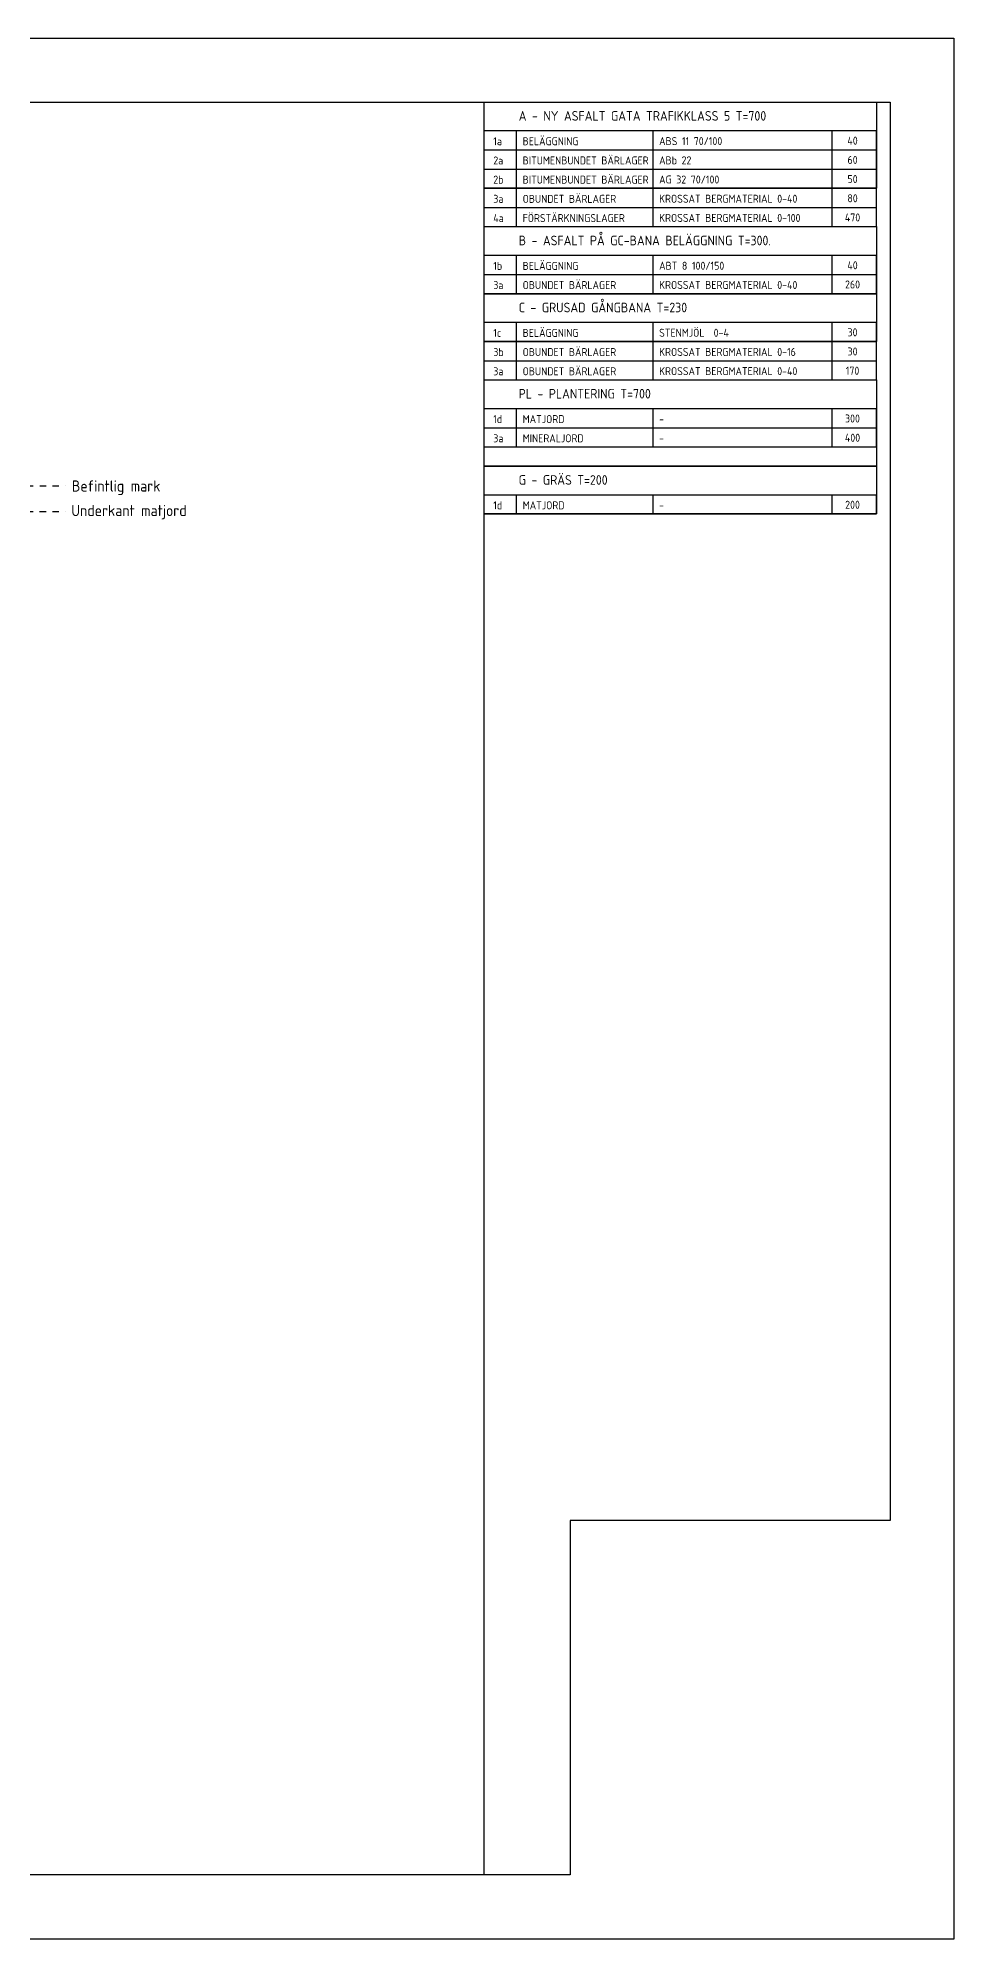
# Model space of a CAD drawing. Header units: metres. Extents: x -15 to 360, y -10 to 97.
# Drawn here: x 291.06 to 305.38, y 67.3 to 97 of the extents above; entities that cross this region are included whole.
import ezdxf
from ezdxf.enums import TextEntityAlignment as Align

# ---------------------------------------------------------------- set-up
doc = ezdxf.new("R2010")
doc.units = ezdxf.units.M
doc.header["$LTSCALE"] = 0.05
doc.header["$MEASUREMENT"] = 0
doc.linetypes.add('DASHED_2', pattern=[3, 2, -1])
doc.layers.get('0').update_dxf_attribs({"linetype": 'CONTINUOUS'})
doc.layers.get('DEFPOINTS').update_dxf_attribs({"color": 5, "linetype": 'CONTINUOUS'})
for name, color, linetype in [('900_T', 1, 'CONTINUOUS'), ('M-37-CL_Txt', 1, 'CONTINUOUS'), ('M-37-Mark', 9, 'DASHED_2')]:
    doc.layers.add(name, color=color, linetype=linetype)
doc.styles.add('ISO', font='iso.shx')
doc.styles.add('P_ISO_30', font='ISO', dxfattribs={"height": 3})

# ---------------------------------------------------------------- blocks, each defined once
blk = doc.blocks.new('obtab')
at = {"linetype": 'ByBlock'}
for p, q in [((9.99, 0), (9.99, -6)), ((52.67, 0), (52.67, -6)), ((108.67, 0), (108.67, -6)), ((0, -6), (122.67, -6))]:
    blk.add_line(p, q, dxfattribs=at)
at = {"flags": 128}
for points in [[(0, -6), (0, 0)], [(0, 0), (122.67, 0)], [(122.67, -6), (122.67, 0)]]:
    blk.add_lwpolyline(points, dxfattribs=at)
at = {"color": 0, "linetype": 'ByBlock', "style": 'ISO', "flags": 4}
for tag, p in [('NR', (2.8, -4.57)), ('OB-TYP', (11.99, -4.57)), ('MTRL', (54.67, -4.53))]:
    blk.add_attdef(tag, p, '', height=2.5, dxfattribs=at)
blk.add_attdef('TJOCKLEK', text='', height=2.5, dxfattribs=at).set_placement((115.14, -4.38), align=Align.CENTER)

msp = doc.modelspace()

# ---------------------------------------------------------------- linework, layer by layer
at = {"layer": '900_T'}
for p, q in [((298.04, 95.556), (304.173, 95.556)), ((298.04, 93.609), (304.173, 93.609)), ((298.04, 93.309), (304.173, 93.309)), ((298.04, 92.562), (304.173, 92.562)), ((298.04, 92.262), (304.173, 92.262)), ((298.04, 91.962), (304.173, 91.962)), ((298.039, 91.215), (304.173, 91.215))]:
    msp.add_line(p, q, dxfattribs=at)
at = {"layer": '900_T', "flags": 128}
for points in [[(298.04, 96.003), (304.173, 96.003), (304.173, 94.656), (298.04, 94.656)], [(298.04, 94.056), (304.173, 94.056), (304.173, 93.009), (298.04, 93.009)], [(298.04, 93.009), (304.173, 93.009), (304.173, 92.262), (298.04, 92.262)], [(298.04, 91.662), (304.173, 91.662), (304.173, 90.315), (298.04, 90.315)], [(298.039, 90.315), (304.173, 90.315), (304.173, 89.568), (298.039, 89.568)]]:
    msp.add_lwpolyline(points, close=True, dxfattribs=at)
at = {"layer": 'DEFPOINTS', "flags": 128}
for points in [[(263.333, 67.303), (263.333, 97.003), (305.383, 97.003), (305.383, 67.303)], [(265.333, 68.303), (265.333, 96.003), (304.383, 96.003), (304.383, 73.843), (299.383, 73.843), (299.383, 68.303)]]:
    msp.add_lwpolyline(points, close=True, dxfattribs=at)
msp.add_lwpolyline([(298.04, 68.303), (298.04, 96.003)], dxfattribs=at)
at = {"layer": 'M-37-Mark'}
msp.add_line((276.487, 89.641), (291.487, 89.607), dxfattribs=at)
at = {"layer": 'M-37-Mark', "flags": 128}
msp.add_lwpolyline([(266.488, 90.088), (271.483, 90.052), (276.488, 90.041), (291.488, 90.007)], dxfattribs=at)

# ---------------------------------------------------------------- block references
at = {"layer": '900_T'}
ref = msp.add_blockref('obtab', (298.04, 95.556), dxfattribs=dict(at, xscale=0.05000000000291038, yscale=0.04999999981373549, zscale=0.05))
ref.add_attrib('NR', '1a', (298.18, 95.328), dxfattribs={"layer": '0', "color": 0, "linetype": 'ByBlock', "height": 0.125, "style": 'ISO'})
ref.add_attrib('OB-TYP', 'BELÄGGNING', (298.639, 95.328), dxfattribs={"layer": '0', "color": 0, "linetype": 'ByBlock', "height": 0.125, "style": 'ISO'})
ref.add_attrib('MTRL', 'ABS 11 70/100', (300.773, 95.33), dxfattribs={"layer": '0', "color": 0, "linetype": 'ByBlock', "height": 0.125, "style": 'ISO'})
ref.add_attrib('TJOCKLEK', '40', dxfattribs={"layer": '0', "color": 0, "linetype": 'ByBlock', "height": 0.125, "style": 'ISO'}).set_placement((303.797, 95.337), align=Align.CENTER)
ref = msp.add_blockref('obtab', (298.04, 95.256), dxfattribs=dict(at, xscale=0.05000000000291038, yscale=0.04999999981373549, zscale=0.05))
ref.add_attrib('NR', '2a', (298.18, 95.028), dxfattribs={"layer": '0', "color": 0, "linetype": 'ByBlock', "height": 0.125, "style": 'ISO'})
ref.add_attrib('OB-TYP', 'BITUMENBUNDET BÄRLAGER', (298.639, 95.028), dxfattribs={"layer": '0', "color": 0, "linetype": 'ByBlock', "height": 0.125, "style": 'ISO'})
ref.add_attrib('MTRL', 'ABb 22', (300.773, 95.03), dxfattribs={"layer": '0', "color": 0, "linetype": 'ByBlock', "height": 0.125, "style": 'ISO'})
ref.add_attrib('TJOCKLEK', '60', dxfattribs={"layer": '0', "color": 0, "linetype": 'ByBlock', "height": 0.125, "style": 'ISO'}).set_placement((303.797, 95.037), align=Align.CENTER)
ref = msp.add_blockref('obtab', (298.04, 94.956), dxfattribs=dict(at, xscale=0.05000000000291038, yscale=0.04999999981373549, zscale=0.05))
ref.add_attrib('NR', '2b', (298.18, 94.728), dxfattribs={"layer": '0', "color": 0, "linetype": 'ByBlock', "height": 0.125, "style": 'ISO'})
ref.add_attrib('OB-TYP', 'BITUMENBUNDET BÄRLAGER', (298.639, 94.728), dxfattribs={"layer": '0', "color": 0, "linetype": 'ByBlock', "height": 0.125, "style": 'ISO'})
ref.add_attrib('MTRL', 'AG 32 70/100', (300.773, 94.73), dxfattribs={"layer": '0', "color": 0, "linetype": 'ByBlock', "height": 0.125, "style": 'ISO'})
ref.add_attrib('TJOCKLEK', '50', dxfattribs={"layer": '0', "color": 0, "linetype": 'ByBlock', "height": 0.125, "style": 'ISO'}).set_placement((303.797, 94.737), align=Align.CENTER)
ref = msp.add_blockref('obtab', (298.04, 94.656), dxfattribs=dict(at, xscale=0.05000000000291038, yscale=0.04999999981373549, zscale=0.05))
ref.add_attrib('NR', '3a', (298.18, 94.428), dxfattribs={"layer": '0', "color": 0, "linetype": 'ByBlock', "height": 0.125, "style": 'ISO'})
ref.add_attrib('OB-TYP', 'OBUNDET BÄRLAGER', (298.639, 94.428), dxfattribs={"layer": '0', "color": 0, "linetype": 'ByBlock', "height": 0.125, "style": 'ISO'})
ref.add_attrib('MTRL', 'KROSSAT BERGMATERIAL 0-40', (300.773, 94.43), dxfattribs={"layer": '0', "color": 0, "linetype": 'ByBlock', "height": 0.125, "style": 'ISO'})
ref.add_attrib('TJOCKLEK', '80', dxfattribs={"layer": '0', "color": 0, "linetype": 'ByBlock', "height": 0.125, "style": 'ISO'}).set_placement((303.797, 94.437), align=Align.CENTER)
ref = msp.add_blockref('obtab', (298.04, 94.356), dxfattribs=dict(at, xscale=0.05000000000291038, yscale=0.04999999981373549, zscale=0.05))
ref.add_attrib('NR', '4a', (298.18, 94.128), dxfattribs={"layer": '0', "color": 0, "linetype": 'ByBlock', "height": 0.125, "style": 'ISO'})
ref.add_attrib('OB-TYP', 'FÖRSTÄRKNINGSLAGER', (298.639, 94.128), dxfattribs={"layer": '0', "color": 0, "linetype": 'ByBlock', "height": 0.125, "style": 'ISO'})
ref.add_attrib('MTRL', 'KROSSAT BERGMATERIAL 0-100', (300.773, 94.13), dxfattribs={"layer": '0', "color": 0, "linetype": 'ByBlock', "height": 0.125, "style": 'ISO'})
ref.add_attrib('TJOCKLEK', '470', dxfattribs={"layer": '0', "color": 0, "linetype": 'ByBlock', "height": 0.125, "style": 'ISO'}).set_placement((303.797, 94.137), align=Align.CENTER)
ref = msp.add_blockref('obtab', (298.04, 93.609), dxfattribs=dict(at, xscale=0.05000000000291038, yscale=0.04999999981373549, zscale=0.05))
ref.add_attrib('NR', '1b', (298.18, 93.381), dxfattribs={"layer": '0', "color": 0, "linetype": 'ByBlock', "height": 0.125, "style": 'ISO'})
ref.add_attrib('OB-TYP', 'BELÄGGNING', (298.639, 93.381), dxfattribs={"layer": '0', "color": 0, "linetype": 'ByBlock', "height": 0.125, "style": 'ISO'})
ref.add_attrib('MTRL', 'ABT 8 100/150', (300.773, 93.383), dxfattribs={"layer": '0', "color": 0, "linetype": 'ByBlock', "height": 0.125, "style": 'ISO'})
ref.add_attrib('TJOCKLEK', '40', dxfattribs={"layer": '0', "color": 0, "linetype": 'ByBlock', "height": 0.125, "style": 'ISO'}).set_placement((303.797, 93.39), align=Align.CENTER)
ref = msp.add_blockref('obtab', (298.04, 93.309), dxfattribs=dict(at, xscale=0.05000000000291038, yscale=0.04999999981373549, zscale=0.05))
ref.add_attrib('NR', '3a', (298.18, 93.081), dxfattribs={"layer": '0', "color": 0, "linetype": 'ByBlock', "height": 0.125, "style": 'ISO'})
ref.add_attrib('OB-TYP', 'OBUNDET BÄRLAGER', (298.639, 93.081), dxfattribs={"layer": '0', "color": 0, "linetype": 'ByBlock', "height": 0.125, "style": 'ISO'})
ref.add_attrib('MTRL', 'KROSSAT BERGMATERIAL 0-40', (300.773, 93.083), dxfattribs={"layer": '0', "color": 0, "linetype": 'ByBlock', "height": 0.125, "style": 'ISO'})
ref.add_attrib('TJOCKLEK', '260', dxfattribs={"layer": '0', "color": 0, "linetype": 'ByBlock', "height": 0.125, "style": 'ISO'}).set_placement((303.797, 93.09), align=Align.CENTER)
ref = msp.add_blockref('obtab', (298.04, 92.562), dxfattribs=dict(at, xscale=0.05000000000291038, yscale=0.04999999981373549, zscale=0.05))
ref.add_attrib('NR', '1c', (298.18, 92.334), dxfattribs={"layer": '0', "color": 0, "linetype": 'ByBlock', "height": 0.125, "style": 'ISO'})
ref.add_attrib('OB-TYP', 'BELÄGGNING', (298.639, 92.334), dxfattribs={"layer": '0', "color": 0, "linetype": 'ByBlock', "height": 0.125, "style": 'ISO'})
ref.add_attrib('MTRL', 'STENMJÖL  0-4', (300.773, 92.336), dxfattribs={"layer": '0', "color": 0, "linetype": 'ByBlock', "height": 0.125, "style": 'ISO'})
ref.add_attrib('TJOCKLEK', '30', dxfattribs={"layer": '0', "color": 0, "linetype": 'ByBlock', "height": 0.125, "style": 'ISO'}).set_placement((303.797, 92.343), align=Align.CENTER)
ref = msp.add_blockref('obtab', (298.04, 92.262), dxfattribs=dict(at, xscale=0.05000000000291038, yscale=0.04999999981373549, zscale=0.05))
ref.add_attrib('NR', '3b', (298.18, 92.034), dxfattribs={"layer": '0', "color": 0, "linetype": 'ByBlock', "height": 0.125, "style": 'ISO'})
ref.add_attrib('OB-TYP', 'OBUNDET BÄRLAGER ', (298.639, 92.034), dxfattribs={"layer": '0', "color": 0, "linetype": 'ByBlock', "height": 0.125, "style": 'ISO'})
ref.add_attrib('MTRL', 'KROSSAT BERGMATERIAL 0-16', (300.773, 92.036), dxfattribs={"layer": '0', "color": 0, "linetype": 'ByBlock', "height": 0.125, "style": 'ISO'})
ref.add_attrib('TJOCKLEK', '30', dxfattribs={"layer": '0', "color": 0, "linetype": 'ByBlock', "height": 0.125, "style": 'ISO'}).set_placement((303.797, 92.043), align=Align.CENTER)
ref = msp.add_blockref('obtab', (298.04, 91.962), dxfattribs=dict(at, xscale=0.05000000000291038, yscale=0.04999999981373549, zscale=0.05))
ref.add_attrib('NR', '3a', (298.18, 91.734), dxfattribs={"layer": '0', "color": 0, "linetype": 'ByBlock', "height": 0.125, "style": 'ISO'})
ref.add_attrib('OB-TYP', 'OBUNDET BÄRLAGER', (298.639, 91.734), dxfattribs={"layer": '0', "color": 0, "linetype": 'ByBlock', "height": 0.125, "style": 'ISO'})
ref.add_attrib('MTRL', 'KROSSAT BERGMATERIAL 0-40', (300.773, 91.736), dxfattribs={"layer": '0', "color": 0, "linetype": 'ByBlock', "height": 0.125, "style": 'ISO'})
ref.add_attrib('TJOCKLEK', '170', dxfattribs={"layer": '0', "color": 0, "linetype": 'ByBlock', "height": 0.125, "style": 'ISO'}).set_placement((303.797, 91.743), align=Align.CENTER)
ref = msp.add_blockref('obtab', (298.039, 91.215), dxfattribs=dict(at, xscale=0.05000000000291038, yscale=0.04999999981373549, zscale=0.05))
ref.add_attrib('NR', '1d', (298.179, 90.987), dxfattribs={"layer": '0', "color": 0, "linetype": 'ByBlock', "height": 0.125, "style": 'ISO'})
ref.add_attrib('OB-TYP', 'MATJORD', (298.639, 90.987), dxfattribs={"layer": '0', "color": 0, "linetype": 'ByBlock', "height": 0.125, "style": 'ISO'})
ref.add_attrib('MTRL', '-', (300.773, 90.988), dxfattribs={"layer": '0', "color": 0, "linetype": 'ByBlock', "height": 0.125, "style": 'ISO'})
ref.add_attrib('TJOCKLEK', '300', dxfattribs={"layer": '0', "color": 0, "linetype": 'ByBlock', "height": 0.125, "style": 'ISO'}).set_placement((303.796, 90.996), align=Align.CENTER)
ref = msp.add_blockref('obtab', (298.04, 90.915), dxfattribs=dict(at, xscale=0.05000000000291038, yscale=0.04999999981373549, zscale=0.05))
ref.add_attrib('NR', '3a', (298.18, 90.687), dxfattribs={"layer": '0', "color": 0, "linetype": 'ByBlock', "height": 0.125, "style": 'ISO'})
ref.add_attrib('OB-TYP', 'MINERALJORD', (298.64, 90.687), dxfattribs={"layer": '0', "color": 0, "linetype": 'ByBlock', "height": 0.125, "style": 'ISO'})
ref.add_attrib('MTRL', '-', (300.773, 90.688), dxfattribs={"layer": '0', "color": 0, "linetype": 'ByBlock', "height": 0.125, "style": 'ISO'})
ref.add_attrib('TJOCKLEK', '400', dxfattribs={"layer": '0', "color": 0, "linetype": 'ByBlock', "height": 0.125, "style": 'ISO'}).set_placement((303.797, 90.696), align=Align.CENTER)
ref = msp.add_blockref('obtab', (298.04, 89.868), dxfattribs=dict(at, xscale=0.05000000000291038, yscale=0.04999999981373549, zscale=0.05))
ref.add_attrib('NR', '1d', (298.18, 89.64), dxfattribs={"layer": '0', "color": 0, "linetype": 'ByBlock', "height": 0.125, "style": 'ISO'})
ref.add_attrib('OB-TYP', 'MATJORD', (298.64, 89.64), dxfattribs={"layer": '0', "color": 0, "linetype": 'ByBlock', "height": 0.125, "style": 'ISO'})
ref.add_attrib('MTRL', '-', (300.773, 89.641), dxfattribs={"layer": '0', "color": 0, "linetype": 'ByBlock', "height": 0.125, "style": 'ISO'})
ref.add_attrib('TJOCKLEK', '200', dxfattribs={"layer": '0', "color": 0, "linetype": 'ByBlock', "height": 0.125, "style": 'ISO'}).set_placement((303.797, 89.649), align=Align.CENTER)

# ---------------------------------------------------------------- texts
at = {"layer": '900_T', "color": 3, "style": 'ISO'}
for s, p in [('A - NY ASFALT GATA TRAFIKKLASS 5 T=700', (298.578, 95.712)), ('B - ASFALT PÅ GC-BANA BELÄGGNING T=300.', (298.578, 93.765)), ('C - GRUSAD GÅNGBANA T=230', (298.578, 92.718)), ('PL - PLANTERING T=700', (298.577, 91.371)), ('G - GRÄS T=200', (298.577, 90.024))]:
    msp.add_text(s, height=0.15, dxfattribs=at).set_placement(p)
at = {"layer": 'M-37-CL_Txt', "style": 'P_ISO_30'}
for s, p in [('Befintlig mark', (291.59, 90.004)), ('Underkant matjord', (291.583, 89.621))]:
    msp.add_text(s, height=0.175, rotation=0.0117, dxfattribs=at).set_placement(p, align=Align.MIDDLE_LEFT)

doc.saveas('drawing.dxf')
